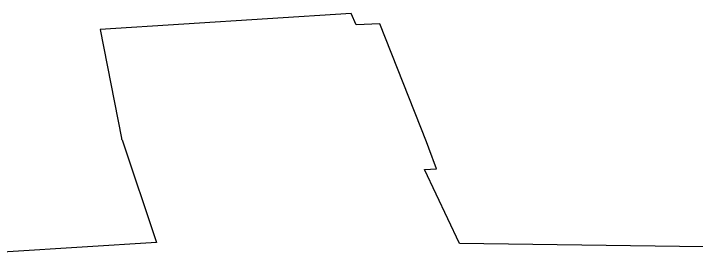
# Model space of a CAD drawing. Header units: millimetres. Extents: x 0 to 2223279, y 0 to 470063.
# Drawn here: x 2220811 to 2221440, y 468357 to 468581 of the extents above; entities that cross this region are included whole.
import ezdxf

# ---------------------------------------------------------------- set-up
doc = ezdxf.new("R2010")
doc.units = ezdxf.units.MM
doc.layers.add('P', color=94, linetype='Continuous')

msp = doc.modelspace()

# ---------------------------------------------------------------- linework, layer by layer
at = {"layer": 'P', "linetype": 'Continuous'}
msp.add_lwpolyline([(2221491.93, 468365.38), (2221221.84, 468369.03), (2221189.63, 468437.23), (2221200.6, 468437.76), (2221193.59, 468456.73), (2221191.37, 468462.7), (2221148.36, 468571.12), (2221126.78, 468570.28), (2221121.93, 468580.55), (2220890.87, 468565.95), (2220910.57, 468465.93), (2220910.67, 468465.18), (2220911.02, 468464.39), (2220942.8, 468370.04), (2220737.2, 468357.24)], dxfattribs=at)

doc.saveas('drawing.dxf')
